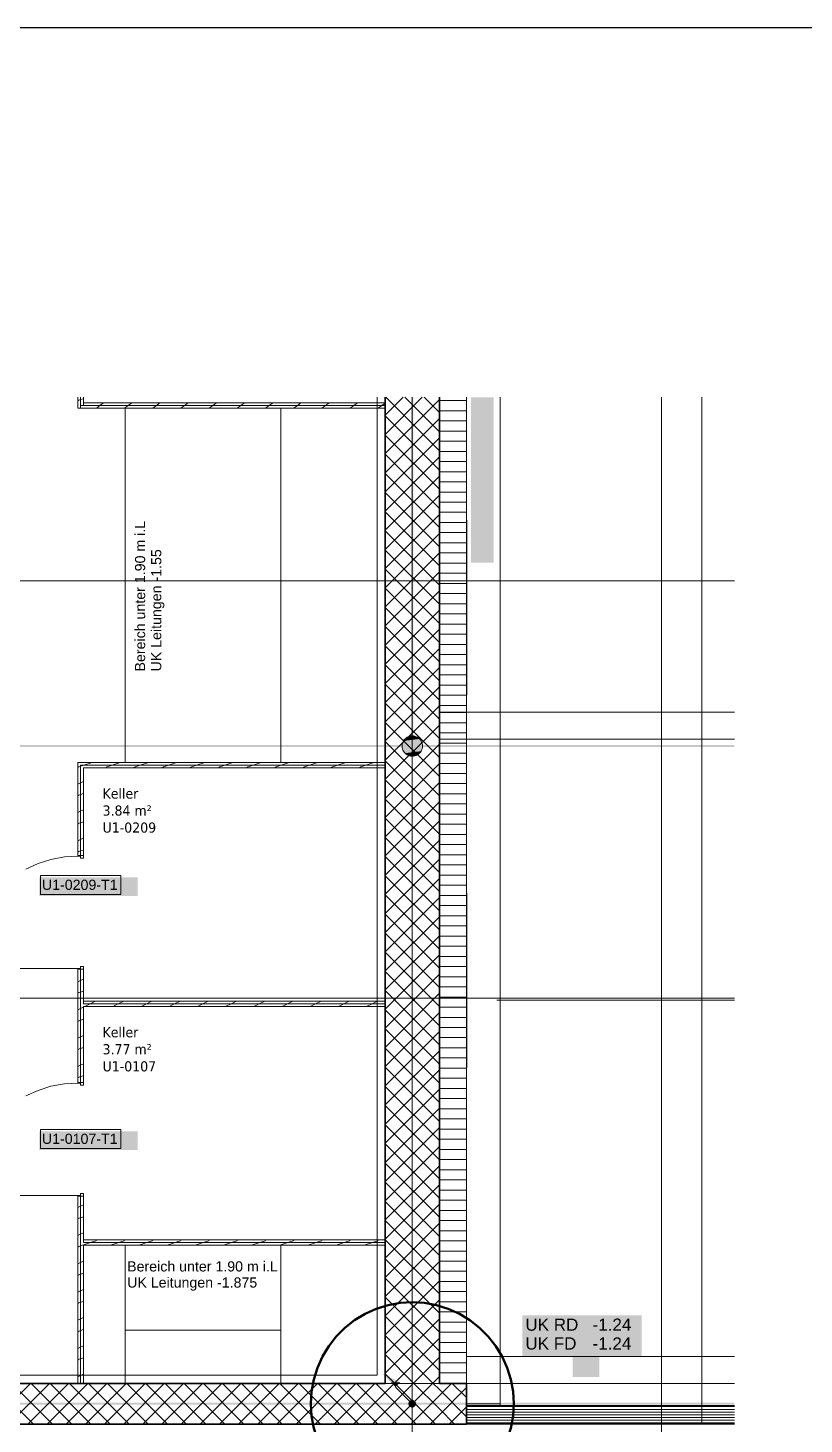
# Model space of a CAD drawing. Extents: x -1132 to 613, y -179 to 712.
# Drawn here: x 70.6 to 185.3, y 259.4 to 465.5 of the extents above; entities that cross this region are included whole.
import ezdxf
from ezdxf.lldxf.tags import DXFTag

# ---------------------------------------------------------------- set-up
doc = ezdxf.new("R2010")
doc.units = 0
doc.layers.get('0').update_dxf_attribs({"lineweight": 13})
for name, color, linetype, lineweight in [('A-AREA-____-IDEN', 7, 'Continuous', 5), ('A-DETL-____-HDLN', 7, '_Verdeckte Linien_', 9), ('A-DOOR-____-IDEN', 7, 'Continuous', 5), ('A-DOOR-FRAM-MCUT', 7, 'Continuous', 9), ('A-DOOR-OPNG-OTLN', 7, 'Continuous', 9), ('A-FLOR-____-OTLN', 7, 'Continuous', 9), ('A-FLOR-____-OVHD', 7, 'Strichpunkt - Fein', 9), ('A-WALL-____-MCUT', 7, 'Continuous', 35), ('A-WALL-____-PATT', 7, 'Continuous', 35), ('A-WALL-FNSH-MCUT', 7, 'Continuous', 35), ('E-LITE-EQPM-OTLN', 7, 'Continuous', 9), ('M-EQPM-____-OTLN', 7, 'Continuous', 9), ('S-COLS-____-OTLN', 7, 'Continuous', 9), ('S-GRID-____-OTLN', 7, 'Continuous', 5), ('Text', 7, 'Continuous', 5)]:
    doc.layers.add(name, color=color, linetype=linetype, lineweight=lineweight)
doc.layers.add('A-DETL-____-OTLN', color=5, linetype='Continuous', lineweight=9, true_color=0x0000ff)
doc.layers.add('EL01_WAN_Leitung_Potentialausgleich', color=1, linetype='fein_strichliert', lineweight=13, true_color=0xff0000)
doc.styles.get("Standard").update_dxf_attribs({"font": 'arial.ttf'})
tags = doc.linetypes.add('_Rasterlinie_', pattern=[0.375, 0.2, -0.05, 0.075, -0.05]).pattern_tags.tags
tags[10:11] = [DXFTag(74, 4), DXFTag(75, 0), DXFTag(340, '0'), DXFTag(46, 1.0), DXFTag(50, 0.0), DXFTag(44, 0.0), DXFTag(45, 0.0)]
tags[8:9] = [DXFTag(74, 4), DXFTag(75, 0), DXFTag(340, '0'), DXFTag(46, 1.0), DXFTag(50, 0.0), DXFTag(44, 0.0), DXFTag(45, 0.0)]
tags[6:7] = [DXFTag(74, 4), DXFTag(75, 0), DXFTag(340, '0'), DXFTag(46, 1.0), DXFTag(50, 0.0), DXFTag(44, 0.0), DXFTag(45, 0.0)]
tags[4:5] = [DXFTag(74, 4), DXFTag(75, 0), DXFTag(340, '0'), DXFTag(46, 1.0), DXFTag(50, 0.0), DXFTag(44, 0.0), DXFTag(45, 0.0)]
tags = doc.linetypes.add('_Verdeckte Linien_', pattern=[0.15, 0.1, -0.05]).pattern_tags.tags
tags[6:7] = [DXFTag(74, 4), DXFTag(75, 0), DXFTag(340, '0'), DXFTag(46, 1.0), DXFTag(50, 0.0), DXFTag(44, 0.0), DXFTag(45, 0.0)]
tags[4:5] = [DXFTag(74, 4), DXFTag(75, 0), DXFTag(340, '0'), DXFTag(46, 1.0), DXFTag(50, 0.0), DXFTag(44, 0.0), DXFTag(45, 0.0)]
tags = doc.linetypes.add('fein_strichliert', pattern=[4, 1, -2, 1]).pattern_tags.tags
tags[8:9] = [DXFTag(74, 4), DXFTag(75, 0), DXFTag(340, '0'), DXFTag(46, 0.0), DXFTag(50, 0.0), DXFTag(44, 0.0), DXFTag(45, 0.0)]
tags[6:7] = [DXFTag(74, 4), DXFTag(75, 0), DXFTag(340, '0'), DXFTag(46, 0.0), DXFTag(50, 0.0), DXFTag(44, 0.0), DXFTag(45, 0.0)]
tags[4:5] = [DXFTag(74, 4), DXFTag(75, 0), DXFTag(340, '0'), DXFTag(46, 0.0), DXFTag(50, 0.0), DXFTag(44, 0.0), DXFTag(45, 0.0)]
tags = doc.linetypes.add('Gestrichelt', pattern=[0.1, 0.05, -0.05]).pattern_tags.tags
tags[6:7] = [DXFTag(74, 4), DXFTag(75, 0), DXFTag(340, '0'), DXFTag(46, 1.0), DXFTag(50, 0.0), DXFTag(44, 0.0), DXFTag(45, 0.0)]
tags[4:5] = [DXFTag(74, 4), DXFTag(75, 0), DXFTag(340, '0'), DXFTag(46, 1.0), DXFTag(50, 0.0), DXFTag(44, 0.0), DXFTag(45, 0.0)]
tags = doc.linetypes.add('Strichpunkt - Fein', pattern=[0.2, 0.1, -0.05, 0, -0.05]).pattern_tags.tags
tags[10:11] = [DXFTag(74, 4), DXFTag(75, 0), DXFTag(340, '0'), DXFTag(46, 1.0), DXFTag(50, 0.0), DXFTag(44, 0.0), DXFTag(45, 0.0)]
tags[8:9] = [DXFTag(74, 4), DXFTag(75, 0), DXFTag(340, '0'), DXFTag(46, 1.0), DXFTag(50, 0.0), DXFTag(44, 0.0), DXFTag(45, 0.0)]
tags[6:7] = [DXFTag(74, 4), DXFTag(75, 0), DXFTag(340, '0'), DXFTag(46, 1.0), DXFTag(50, 0.0), DXFTag(44, 0.0), DXFTag(45, 0.0)]
tags[4:5] = [DXFTag(74, 4), DXFTag(75, 0), DXFTag(340, '0'), DXFTag(46, 1.0), DXFTag(50, 0.0), DXFTag(44, 0.0), DXFTag(45, 0.0)]

# ---------------------------------------------------------------- blocks, each defined once
blk = doc.blocks.new('Referenz-A0ULN8GXQT', base_point=(-1139.87, -119.94))
at = {"layer": 'A-DETL-____-HDLN', "color": 0, "linetype": '_Verdeckte Linien_', "ltscale": 0.13}
for p, q in [((164.2, -48.2), (164.2, 411)), ((164.2, 411), (164.2, -48.2)), ((170.2, 411), (170.2, 259.4)), ((170.2, 360.56), (170.2, 259.4)), ((139.9, 322), (174.99, 322))]:
    blk.add_line(p, q, dxfattribs=at)
at = {"layer": 'A-DETL-____-OTLN', "color": 0, "linetype": 'Gestrichelt', "ltscale": 0.13}
for p, q in [((85, 409.39), (85, 357.07)), ((108, 357.07), (108, 409.39)), ((85, 285.8), (85, 265.4)), ((108, 265.4), (108, 285.8)), ((108, 273.26), (85, 273.26))]:
    blk.add_line(p, q, dxfattribs=at)
at = {"layer": 'A-DOOR-____-IDEN', "color": 0, "linetype": 'Continuous', "ltscale": 0.13}
for p, q in [((72.48, 340.38), (84.32, 340.38)), ((72.48, 337.6), (72.48, 340.38)), ((84.32, 340.38), (84.32, 337.6)), ((84.32, 337.6), (72.48, 337.6)), ((72.48, 302.88), (84.32, 302.88)), ((72.48, 300.1), (72.48, 302.88)), ((84.32, 302.88), (84.32, 300.1)), ((84.32, 300.1), (72.48, 300.1))]:
    blk.add_line(p, q, dxfattribs=at)
at = {"layer": 'A-DOOR-____-IDEN', "color": 7, "linetype": 'Continuous', "ltscale": 0.13, "true_color": 0xffffff}
for points in [[(72.3, 337.38), (86.84, 337.38), (72.3, 340.14)], [(86.84, 337.38), (72.3, 340.14), (86.84, 340.14)], [(72.3, 299.88), (86.84, 299.88), (72.3, 302.64)], [(86.84, 299.88), (72.3, 302.64), (86.84, 302.64)]]:
    blk.add_solid(points, dxfattribs=at)
at = {"layer": 'A-DOOR-FRAM-MCUT', "color": 0, "linetype": 'Continuous', "ltscale": 0.13}
for p, q in [((78, 343.35), (78.8, 343.35)), ((78, 343.25), (78, 343.35)), ((78.4, 343.25), (78, 343.25)), ((78.4, 342.95), (78.4, 343.25)), ((78.8, 342.95), (78.4, 342.95)), ((78.8, 343.35), (78.8, 342.95)), ((78, 326.65), (78.4, 326.65)), ((78, 326.55), (78, 326.65)), ((78.8, 326.55), (78, 326.55)), ((78.4, 326.95), (78.8, 326.95)), ((78.4, 326.65), (78.4, 326.95)), ((78.8, 326.95), (78.8, 326.55)), ((78, 309.85), (78.8, 309.85)), ((78, 309.75), (78, 309.85)), ((78.4, 309.75), (78, 309.75)), ((78.4, 309.45), (78.4, 309.75)), ((78.8, 309.45), (78.4, 309.45)), ((78.8, 309.85), (78.8, 309.45)), ((78, 293.15), (78.4, 293.15)), ((78, 293.05), (78, 293.15)), ((78.8, 293.05), (78, 293.05)), ((78.4, 293.45), (78.8, 293.45)), ((78.4, 293.15), (78.4, 293.45)), ((78.8, 293.45), (78.8, 293.05))]:
    blk.add_line(p, q, dxfattribs=at)
at = {"layer": 'A-DOOR-OPNG-OTLN', "color": 0, "linetype": 'Continuous', "ltscale": 0.13}
for p, q in [((74.02, 342.77), (72.11, 342.17)), ((76, 343.13), (74.02, 342.77)), ((78, 343.25), (76, 343.13)), ((72.11, 342.17), (70.28, 341.35)), ((78, 326.65), (61.4, 326.65)), ((74.02, 309.27), (72.11, 308.67)), ((76, 309.63), (74.02, 309.27)), ((78, 309.75), (76, 309.63)), ((72.11, 308.67), (70.28, 307.85)), ((78, 293.15), (61.4, 293.15))]:
    blk.add_line(p, q, dxfattribs=at)
at = {"layer": 'A-FLOR-____-OTLN', "color": 0, "linetype": 'Continuous', "ltscale": 0.13}
for p, q in [((140.4, 262.12), (140.4, 262.4)), ((140.4, 262.12), (174.99, 262.12)), ((135.4, 259.4), (174.99, 259.4)), ((174.99, 259.42), (140.4, 259.42)), ((140.4, 259.4), (140.4, 259.42))]:
    blk.add_line(p, q, dxfattribs=at)
at = {"layer": 'A-FLOR-____-OVHD', "color": 0, "linetype": 'Strichpunkt - Fein', "ltscale": 0.13}
for p, q in [((122.2, 411), (122.2, 266.6)), ((174.99, 364.5), (131.4, 364.5)), ((131.4, 360.5), (174.99, 360.5)), ((174.99, 269.4), (135.4, 269.4)), ((122.2, 266.6), (-25.7, 266.6)), ((174.99, 265.4), (-17.2, 265.4))]:
    blk.add_line(p, q, dxfattribs=at)
at = {"layer": 'A-WALL-____-MCUT', "color": 0, "linetype": 'Continuous', "lineweight": 9, "ltscale": 0.13}
for p, q in [((78.4, 409.39), (78.4, 411)), ((135.4, 265.4), (135.4, 411)), ((123.4, 409.79), (78.4, 409.79)), ((78.8, 410.19), (78.8, 409.79)), ((123.4, 356.67), (78.4, 356.67)), ((78.4, 343.35), (78.4, 356.67)), ((78.4, 309.85), (78.4, 326.55)), ((78.8, 321.84), (78.8, 321.44)), ((123.4, 321.44), (78.8, 321.44)), ((78.4, 265.4), (78.4, 293.05)), ((78.8, 286.6), (78.8, 286.2)), ((123.4, 286.2), (78.8, 286.2))]:
    blk.add_line(p, q, dxfattribs=at)
at = {"layer": 'A-WALL-____-MCUT', "color": 0, "linetype": 'Continuous', "ltscale": 0.35}
for p, q in [((123.4, 411), (123.4, 409.79)), ((131.4, 265.4), (131.4, 411)), ((123.4, 409.79), (123.4, 265.4)), ((123.4, 265.4), (-91.2, 265.4)), ((135.4, 265.4), (131.4, 265.4)), ((135.4, 259.4), (135.4, 265.4)), ((-132, 259.4), (135.4, 259.4))]:
    blk.add_line(p, q, dxfattribs=at)
at = {"layer": 'A-WALL-____-PATT', "color": 0, "linetype": 'Continuous', "lineweight": 9, "ltscale": 0.13}
for p, q in [((78.12, 410.56), (78, 410.46)), ((78.4, 410.65), (78.15, 410.57)), ((78.8, 410.78), (78.4, 410.65)), ((123.4, 408.34), (126.05, 411)), ((123.4, 405.51), (128.88, 411)), ((123.4, 402.68), (131.4, 410.68)), ((131.4, 403.07), (123.47, 411)), ((131.4, 405.9), (126.3, 411)), ((131.4, 408.73), (129.13, 411)), ((131.4, 410.51), (135.4, 410.51)), ((81.26, 409.79), (80.73, 409.39)), ((81.79, 410.19), (81.26, 409.79)), ((85.43, 409.79), (84.89, 409.39)), ((85.96, 410.19), (85.43, 409.79)), ((89.59, 409.79), (89.06, 409.39)), ((90.12, 410.19), (89.59, 409.79)), ((93.76, 409.79), (93.22, 409.39)), ((94.29, 410.19), (93.76, 409.79)), ((97.92, 409.79), (97.39, 409.39)), ((98.45, 410.19), (97.92, 409.79)), ((102.09, 409.79), (101.55, 409.39)), ((102.62, 410.19), (102.09, 409.79)), ((106.25, 409.79), (105.72, 409.39)), ((106.78, 410.19), (106.25, 409.79)), ((110.42, 409.79), (109.88, 409.39)), ((110.95, 410.19), (110.42, 409.79)), ((114.58, 409.79), (114.05, 409.39)), ((115.11, 410.19), (114.58, 409.79)), ((118.75, 409.79), (118.21, 409.39)), ((119.28, 410.19), (118.75, 409.79)), ((122.91, 409.79), (122.38, 409.39)), ((123.4, 410.15), (122.91, 409.79)), ((131.4, 400.24), (123.4, 408.24)), ((131.4, 409.01), (135.4, 409.01)), ((123.4, 399.85), (131.4, 407.85)), ((131.4, 407.51), (135.4, 407.51)), ((131.4, 397.41), (123.4, 405.41)), ((123.4, 397.02), (131.4, 405.02)), ((131.4, 406.01), (135.4, 406.01)), ((131.4, 404.51), (135.4, 404.51)), ((131.4, 394.59), (123.4, 402.59)), ((123.4, 394.2), (131.4, 402.2)), ((131.4, 403.01), (135.4, 403.01)), ((131.4, 401.51), (135.4, 401.51)), ((131.4, 400.01), (135.4, 400.01)), ((131.4, 391.76), (123.4, 399.76)), ((123.4, 391.37), (131.4, 399.37)), ((131.4, 398.51), (135.4, 398.51)), ((131.4, 388.93), (123.4, 396.93)), ((123.4, 388.54), (131.4, 396.54)), ((131.4, 397.01), (135.4, 397.01)), ((131.4, 386.1), (123.4, 394.1)), ((123.4, 385.71), (131.4, 393.71)), ((131.4, 395.51), (135.4, 395.51)), ((131.4, 394.01), (135.4, 394.01)), ((131.4, 392.51), (135.4, 392.51)), ((131.4, 383.27), (123.4, 391.27)), ((123.4, 382.88), (131.4, 390.88)), ((131.4, 391.01), (135.4, 391.01)), ((131.4, 380.44), (123.4, 388.44)), ((123.4, 380.05), (131.4, 388.05)), ((131.4, 389.51), (135.4, 389.51)), ((131.4, 388.01), (135.4, 388.01)), ((131.4, 377.62), (123.4, 385.62)), ((131.4, 386.51), (135.4, 386.51)), ((123.4, 377.23), (131.4, 385.23)), ((131.4, 385.01), (135.4, 385.01)), ((131.4, 383.51), (135.4, 383.51)), ((131.4, 374.79), (123.4, 382.79)), ((123.4, 374.4), (131.4, 382.4)), ((131.4, 382.01), (135.4, 382.01)), ((131.4, 371.96), (123.4, 379.96)), ((123.4, 371.57), (131.4, 379.57)), ((131.4, 380.51), (135.4, 380.51)), ((131.4, 379.01), (135.4, 379.01)), ((131.4, 377.51), (135.4, 377.51)), ((131.4, 369.13), (123.4, 377.13)), ((123.4, 368.74), (131.4, 376.74)), ((131.4, 376.01), (135.4, 376.01)), ((131.4, 366.3), (123.4, 374.3)), ((123.4, 365.91), (131.4, 373.91)), ((131.4, 374.51), (135.4, 374.51)), ((131.4, 363.47), (123.4, 371.47)), ((123.4, 363.08), (131.4, 371.08)), ((131.4, 373.01), (135.4, 373.01)), ((131.4, 371.51), (135.4, 371.51)), ((131.4, 370.01), (135.4, 370.01)), ((131.4, 360.64), (123.4, 368.64)), ((123.4, 360.26), (131.4, 368.26)), ((131.4, 368.51), (135.4, 368.51)), ((131.4, 367.01), (135.4, 367.01)), ((131.4, 357.82), (123.4, 365.82)), ((123.4, 357.43), (131.4, 365.43)), ((131.4, 365.51), (135.4, 365.51)), ((131.4, 354.99), (123.4, 362.99)), ((131.4, 364.45), (135.4, 364.45)), ((131.4, 362.95), (135.4, 362.95)), ((123.4, 354.6), (131.4, 362.6)), ((131.4, 361.45), (135.4, 361.45)), ((131.4, 352.16), (123.4, 360.16)), ((123.4, 351.77), (131.4, 359.77)), ((131.4, 359.95), (135.4, 359.95)), ((78.88, 356.67), (78.4, 356.51)), ((80.08, 357.07), (78.88, 356.67)), ((83.05, 356.67), (82.32, 356.43)), ((84.25, 357.07), (83.05, 356.67)), ((87.21, 356.67), (86.48, 356.43)), ((88.41, 357.07), (87.21, 356.67)), ((91.37, 356.67), (90.65, 356.43)), ((92.57, 357.07), (91.37, 356.67)), ((95.54, 356.67), (94.81, 356.43)), ((96.74, 357.07), (95.54, 356.67)), ((99.7, 356.67), (98.98, 356.43)), ((100.9, 357.07), (99.7, 356.67)), ((103.87, 356.67), (103.15, 356.43)), ((105.07, 357.07), (103.87, 356.67)), ((108.03, 356.67), (107.31, 356.43)), ((109.23, 357.07), (108.03, 356.67)), ((112.2, 356.67), (111.48, 356.43)), ((113.4, 357.07), (112.2, 356.67)), ((116.36, 356.67), (115.64, 356.43)), ((117.56, 357.07), (116.36, 356.67)), ((120.53, 356.67), (119.81, 356.43)), ((121.73, 357.07), (120.53, 356.67)), ((131.4, 349.33), (123.4, 357.33)), ((123.4, 348.94), (131.4, 356.94)), ((131.4, 358.45), (135.4, 358.45)), ((131.4, 356.95), (135.4, 356.95)), ((78.13, 356.42), (78, 356.32)), ((78.4, 356.51), (78.15, 356.43)), ((82.29, 356.42), (82.1, 356.27)), ((86.46, 356.42), (86.26, 356.27)), ((90.62, 356.42), (90.43, 356.27)), ((94.79, 356.42), (94.59, 356.27)), ((98.95, 356.42), (98.76, 356.27)), ((103.12, 356.42), (102.92, 356.27)), ((107.29, 356.42), (107.09, 356.27)), ((111.45, 356.42), (111.25, 356.27)), ((115.62, 356.42), (115.42, 356.27)), ((119.78, 356.42), (119.58, 356.27)), ((131.4, 355.45), (135.4, 355.45)), ((78.4, 354.06), (78, 353.86)), ((78.8, 354.26), (78.4, 354.06)), ((131.4, 346.5), (123.4, 354.5)), ((123.4, 346.11), (131.4, 354.11)), ((131.4, 353.95), (135.4, 353.95)), ((78.13, 352.25), (78, 352.15)), ((78.4, 352.35), (78.15, 352.26)), ((78.8, 352.48), (78.4, 352.35)), ((131.4, 343.67), (123.4, 351.67)), ((123.4, 343.28), (131.4, 351.28)), ((131.4, 352.45), (135.4, 352.45)), ((131.4, 350.95), (135.4, 350.95)), ((78.4, 349.89), (78, 349.69)), ((78.8, 350.09), (78.4, 349.89)), ((131.4, 340.85), (123.4, 348.85)), ((123.4, 340.46), (131.4, 348.46)), ((131.4, 349.45), (135.4, 349.45)), ((78.13, 348.09), (78, 347.99)), ((78.4, 348.18), (78.15, 348.1)), ((78.8, 348.31), (78.4, 348.18)), ((131.4, 347.95), (135.4, 347.95)), ((131.4, 346.45), (135.4, 346.45)), ((78.4, 345.73), (78, 345.53)), ((78.8, 345.93), (78.4, 345.73)), ((131.4, 338.02), (123.4, 346.02)), ((123.4, 337.63), (131.4, 345.63)), ((131.4, 344.95), (135.4, 344.95)), ((78.13, 343.92), (78, 343.82)), ((78.4, 344.02), (78.15, 343.94)), ((78.8, 344.15), (78.4, 344.02)), ((131.4, 335.19), (123.4, 343.19)), ((123.4, 334.8), (131.4, 342.8)), ((131.4, 343.45), (135.4, 343.45)), ((131.4, 332.36), (123.4, 340.36)), ((131.4, 341.95), (135.4, 341.95)), ((131.4, 340.45), (135.4, 340.45)), ((123.4, 331.97), (131.4, 339.97)), ((131.4, 338.95), (135.4, 338.95)), ((131.4, 329.53), (123.4, 337.53)), ((123.4, 329.14), (131.4, 337.14)), ((131.4, 337.45), (135.4, 337.45)), ((131.4, 326.7), (123.4, 334.7)), ((123.4, 326.31), (131.4, 334.31)), ((131.4, 335.95), (135.4, 335.95)), ((131.4, 334.45), (135.4, 334.45)), ((131.4, 323.88), (123.4, 331.88)), ((131.4, 332.95), (135.4, 332.95)), ((123.4, 323.49), (131.4, 331.49)), ((131.4, 331.45), (135.4, 331.45)), ((131.4, 329.95), (135.4, 329.95)), ((131.4, 321.05), (123.4, 329.05)), ((123.4, 320.66), (131.4, 328.66)), ((131.4, 328.45), (135.4, 328.45)), ((131.4, 318.22), (123.4, 326.22)), ((123.4, 317.83), (131.4, 325.83)), ((131.4, 326.95), (135.4, 326.95)), ((78.4, 324.9), (78, 324.7)), ((78.8, 325.1), (78.4, 324.9)), ((131.4, 325.45), (135.4, 325.45)), ((131.4, 323.95), (135.4, 323.95)), ((78.13, 323.1), (78, 323)), ((78.4, 323.19), (78.16, 323.11)), ((78.8, 323.33), (78.4, 323.19)), ((80.6, 321.84), (79.8, 321.44)), ((84.76, 321.84), (83.96, 321.44)), ((88.93, 321.84), (88.13, 321.44)), ((93.09, 321.84), (92.29, 321.44)), ((97.26, 321.84), (96.46, 321.44)), ((101.42, 321.84), (100.62, 321.44)), ((105.59, 321.84), (104.79, 321.44)), ((109.75, 321.84), (108.95, 321.44)), ((113.92, 321.84), (113.12, 321.44)), ((118.08, 321.84), (117.28, 321.44)), ((122.25, 321.84), (121.45, 321.44)), ((131.4, 315.39), (123.4, 323.39)), ((123.4, 315), (131.4, 323)), ((131.4, 322.45), (135.4, 322.45)), ((78.4, 320.74), (78, 320.54)), ((78.8, 320.94), (78.4, 320.74)), ((79.8, 321.44), (79, 321.04)), ((83.96, 321.44), (83.16, 321.04)), ((88.13, 321.44), (87.33, 321.04)), ((92.29, 321.44), (91.49, 321.04)), ((96.46, 321.44), (95.66, 321.04)), ((100.62, 321.44), (99.82, 321.04)), ((104.79, 321.44), (103.99, 321.04)), ((108.95, 321.44), (108.15, 321.04)), ((113.12, 321.44), (112.32, 321.04)), ((117.28, 321.44), (116.48, 321.04)), ((121.45, 321.44), (120.65, 321.04)), ((131.4, 312.56), (123.4, 320.56)), ((123.4, 312.17), (131.4, 320.17)), ((131.4, 320.95), (135.4, 320.95)), ((78.13, 318.94), (78, 318.83)), ((78.4, 319.03), (78.16, 318.95)), ((78.8, 319.16), (78.4, 319.03)), ((131.4, 309.73), (123.4, 317.73)), ((131.4, 319.45), (135.4, 319.45)), ((131.4, 317.95), (135.4, 317.95)), ((78.4, 316.57), (78, 316.37)), ((78.8, 316.77), (78.4, 316.57)), ((123.4, 309.34), (131.4, 317.34)), ((131.4, 316.45), (135.4, 316.45)), ((78.13, 314.77), (78, 314.67)), ((78.4, 314.86), (78.16, 314.78)), ((78.8, 315), (78.4, 314.86)), ((131.4, 306.9), (123.4, 314.9)), ((123.4, 306.52), (131.4, 314.52)), ((131.4, 314.95), (135.4, 314.95)), ((131.4, 313.45), (135.4, 313.45)), ((78.4, 312.41), (78, 312.21)), ((78.8, 312.61), (78.4, 312.41)), ((131.4, 304.08), (123.4, 312.08)), ((123.4, 303.69), (131.4, 311.69)), ((131.4, 311.95), (135.4, 311.95)), ((78.13, 310.61), (78, 310.5)), ((78.4, 310.7), (78.16, 310.62)), ((78.8, 310.83), (78.4, 310.7)), ((131.4, 301.25), (123.4, 309.25)), ((131.4, 310.45), (135.4, 310.45)), ((123.4, 300.86), (131.4, 308.86)), ((131.4, 308.95), (135.4, 308.95)), ((131.4, 307.45), (135.4, 307.45)), ((131.4, 298.42), (123.4, 306.42)), ((123.4, 298.03), (131.4, 306.03)), ((131.4, 305.95), (135.4, 305.95)), ((131.4, 295.59), (123.4, 303.59)), ((123.4, 295.2), (131.4, 303.2)), ((131.4, 304.45), (135.4, 304.45)), ((131.4, 302.95), (135.4, 302.95)), ((131.4, 301.45), (135.4, 301.45)), ((131.4, 292.76), (123.4, 300.76)), ((123.4, 292.37), (131.4, 300.37)), ((131.4, 299.95), (135.4, 299.95)), ((131.4, 289.93), (123.4, 297.93)), ((123.4, 289.54), (131.4, 297.54)), ((131.4, 298.45), (135.4, 298.45)), ((131.4, 296.95), (135.4, 296.95)), ((131.4, 287.11), (123.4, 295.11)), ((131.4, 295.45), (135.4, 295.45)), ((123.4, 286.72), (131.4, 294.72)), ((131.4, 293.95), (135.4, 293.95)), ((78.4, 291.58), (78, 291.38)), ((78.8, 291.78), (78.4, 291.58)), ((131.4, 284.28), (123.4, 292.28)), ((123.4, 283.89), (131.4, 291.89)), ((131.4, 292.45), (135.4, 292.45)), ((131.4, 290.95), (135.4, 290.95)), ((78.14, 289.78), (78, 289.68)), ((78.4, 289.87), (78.16, 289.79)), ((78.8, 290.01), (78.4, 289.87)), ((131.4, 281.45), (123.4, 289.45)), ((123.4, 281.06), (131.4, 289.06)), ((131.4, 289.45), (135.4, 289.45)), ((78.4, 287.42), (78, 287.22)), ((78.8, 287.62), (78.4, 287.42)), ((80.92, 286.6), (80.68, 286.48)), ((85.09, 286.6), (84.84, 286.48)), ((89.25, 286.6), (89.01, 286.48)), ((93.42, 286.6), (93.17, 286.48)), ((97.58, 286.6), (97.34, 286.48)), ((101.75, 286.6), (101.5, 286.48)), ((105.91, 286.6), (105.67, 286.48)), ((110.08, 286.6), (109.83, 286.48)), ((114.24, 286.6), (114, 286.48)), ((118.41, 286.6), (118.16, 286.48)), ((122.57, 286.6), (122.33, 286.48)), ((131.4, 278.62), (123.4, 286.62)), ((131.4, 287.95), (135.4, 287.95)), ((78.14, 285.62), (78, 285.51)), ((78.4, 285.71), (78.16, 285.63)), ((78.8, 285.84), (78.4, 285.71)), ((79.86, 286.2), (78.8, 285.84)), ((80.66, 286.46), (79.86, 286.2)), ((84.03, 286.2), (82.83, 285.8)), ((84.82, 286.46), (84.03, 286.2)), ((88.19, 286.2), (86.99, 285.8)), ((88.99, 286.46), (88.19, 286.2)), ((92.36, 286.2), (91.16, 285.8)), ((93.15, 286.46), (92.36, 286.2)), ((96.52, 286.2), (95.32, 285.8)), ((97.32, 286.46), (96.52, 286.2)), ((100.69, 286.2), (99.49, 285.8)), ((101.48, 286.46), (100.69, 286.2)), ((104.85, 286.2), (103.65, 285.8)), ((105.65, 286.46), (104.85, 286.2)), ((109.02, 286.2), (107.82, 285.8)), ((109.81, 286.46), (109.02, 286.2)), ((113.18, 286.2), (111.98, 285.8)), ((113.98, 286.46), (113.18, 286.2)), ((117.35, 286.2), (116.15, 285.8)), ((118.14, 286.46), (117.35, 286.2)), ((121.51, 286.2), (120.31, 285.8)), ((122.31, 286.46), (121.51, 286.2)), ((123.4, 278.23), (131.4, 286.23)), ((131.4, 286.45), (135.4, 286.45)), ((131.4, 284.95), (135.4, 284.95)), ((78.4, 283.25), (78, 283.05)), ((78.8, 283.45), (78.4, 283.25)), ((131.4, 275.79), (123.4, 283.79)), ((123.4, 275.4), (131.4, 283.4)), ((131.4, 283.45), (135.4, 283.45)), ((78.14, 281.45), (78, 281.35)), ((78.4, 281.54), (78.16, 281.47)), ((78.8, 281.68), (78.4, 281.54)), ((131.4, 272.96), (123.4, 280.96)), ((123.4, 272.57), (131.4, 280.57)), ((131.4, 281.95), (135.4, 281.95)), ((131.4, 280.45), (135.4, 280.45)), ((78.4, 279.09), (78, 278.89)), ((78.8, 279.29), (78.4, 279.09)), ((131.4, 278.95), (135.4, 278.95)), ((78.14, 277.29), (78, 277.18)), ((78.4, 277.38), (78.16, 277.3)), ((78.8, 277.51), (78.4, 277.38)), ((131.4, 270.14), (123.4, 278.14)), ((123.4, 269.75), (131.4, 277.75)), ((131.4, 277.45), (135.4, 277.45)), ((78.4, 274.92), (78, 274.72)), ((78.8, 275.12), (78.4, 274.92)), ((131.4, 267.31), (123.4, 275.31)), ((123.4, 266.92), (131.4, 274.92)), ((131.4, 275.95), (135.4, 275.95)), ((131.4, 274.45), (135.4, 274.45)), ((78.14, 273.12), (78, 273.02)), ((78.4, 273.22), (78.16, 273.14)), ((78.8, 273.35), (78.4, 273.22)), ((130.48, 265.4), (123.4, 272.48)), ((131.4, 272.95), (135.4, 272.95)), ((78.4, 270.76), (78, 270.56)), ((78.8, 270.96), (78.4, 270.76)), ((124.71, 265.4), (131.4, 272.09)), ((131.4, 271.45), (135.4, 271.45)), ((78.14, 268.96), (78, 268.85)), ((78.4, 269.05), (78.16, 268.97)), ((78.8, 269.18), (78.4, 269.05)), ((127.65, 265.4), (123.4, 269.65)), ((127.53, 265.4), (131.4, 269.26)), ((131.4, 269.95), (135.4, 269.95)), ((131.4, 268.45), (135.4, 268.45)), ((78.4, 266.59), (78, 266.39)), ((78.8, 266.79), (78.4, 266.59)), ((124.82, 265.4), (123.4, 266.82)), ((130.36, 265.4), (131.4, 266.43)), ((131.4, 266.95), (135.4, 266.95)), ((64.97, 259.4), (70.97, 265.4)), ((71.42, 259.4), (65.42, 265.4)), ((67.79, 259.4), (73.79, 265.4)), ((74.25, 259.4), (68.25, 265.4)), ((70.62, 259.4), (76.62, 265.4)), ((77.08, 259.4), (71.08, 265.4)), ((73.45, 259.4), (79.45, 265.4)), ((79.91, 259.4), (73.91, 265.4)), ((76.28, 259.4), (82.28, 265.4)), ((82.74, 259.4), (76.74, 265.4)), ((79.11, 259.4), (85.11, 265.4)), ((85.56, 259.4), (79.56, 265.4)), ((81.94, 259.4), (87.94, 265.4)), ((88.39, 259.4), (82.39, 265.4)), ((84.76, 259.4), (90.76, 265.4)), ((91.22, 259.4), (85.22, 265.4)), ((87.59, 259.4), (93.59, 265.4)), ((94.05, 259.4), (88.05, 265.4)), ((90.42, 259.4), (96.42, 265.4)), ((96.88, 259.4), (90.88, 265.4)), ((93.25, 259.4), (99.25, 265.4)), ((99.71, 259.4), (93.71, 265.4)), ((96.08, 259.4), (102.08, 265.4)), ((102.53, 259.4), (96.53, 265.4)), ((98.91, 259.4), (104.91, 265.4)), ((105.36, 259.4), (99.36, 265.4)), ((101.74, 259.4), (107.74, 265.4)), ((108.19, 259.4), (102.19, 265.4)), ((104.56, 259.4), (110.56, 265.4)), ((111.02, 259.4), (105.02, 265.4)), ((107.39, 259.4), (113.39, 265.4)), ((113.85, 259.4), (107.85, 265.4)), ((110.22, 259.4), (116.22, 265.4)), ((116.68, 259.4), (110.68, 265.4)), ((113.05, 259.4), (119.05, 265.4)), ((119.51, 259.4), (113.51, 265.4)), ((115.88, 259.4), (121.88, 265.4)), ((122.33, 259.4), (116.33, 265.4)), ((118.71, 259.4), (124.71, 265.4)), ((125.16, 259.4), (119.16, 265.4)), ((121.53, 259.4), (127.53, 265.4)), ((127.99, 259.4), (121.99, 265.4)), ((124.36, 259.4), (130.36, 265.4)), ((130.82, 259.4), (124.82, 265.4)), ((131.4, 261.65), (127.65, 265.4)), ((131.4, 264.48), (130.48, 265.4)), ((131.4, 265.45), (135.4, 265.45)), ((131.4, 263.6), (133.19, 265.4)), ((131.4, 260.78), (135.4, 264.78)), ((135.4, 260.48), (131.4, 264.48)), ((135.4, 263.31), (133.3, 265.4)), ((127.19, 259.4), (131.4, 263.6)), ((132.85, 259.4), (135.4, 261.95)), ((130.02, 259.4), (131.4, 260.78)), ((133.65, 259.4), (131.4, 261.65))]:
    blk.add_line(p, q, dxfattribs=at)
at = {"layer": 'A-WALL-FNSH-MCUT', "color": 0, "linetype": 'Continuous', "lineweight": 9, "ltscale": 0.13}
for p, q in [((78, 411), (78, 409.39)), ((78.8, 410.19), (78.8, 411)), ((78, 409.39), (123.4, 409.39)), ((123.4, 410.19), (78.8, 410.19)), ((123.4, 357.07), (78, 357.07)), ((78, 357.07), (78, 343.35)), ((78.8, 356.27), (123.4, 356.27)), ((78.8, 343.35), (78.8, 356.27)), ((78, 343.35), (78.8, 343.35)), ((78, 326.55), (78, 309.85)), ((78.8, 326.55), (78, 326.55)), ((78.8, 321.84), (78.8, 326.55)), ((123.4, 321.84), (78.8, 321.84)), ((78.8, 321.04), (123.4, 321.04)), ((78.8, 309.85), (78.8, 321.04)), ((78, 309.85), (78.8, 309.85)), ((78, 293.05), (78, 265.4)), ((78.8, 293.05), (78, 293.05)), ((78.8, 286.6), (78.8, 293.05)), ((123.4, 286.6), (78.8, 286.6)), ((78.8, 265.4), (78.8, 285.8)), ((78.8, 285.8), (123.4, 285.8))]:
    blk.add_line(p, q, dxfattribs=at)
at = {"layer": 'E-LITE-EQPM-OTLN', "color": 0, "linetype": 'Continuous', "ltscale": 0.13}
for p, q in [((135.44, 392.85), (135.4, 392.85)), ((135.4, 392.85), (135.44, 392.85)), ((135.4, 392.46), (135.44, 392.46)), ((135.44, 392.46), (135.4, 392.46)), ((135.44, 367.06), (135.44, 392.85)), ((135.44, 392.85), (135.44, 392.46)), ((135.44, 367.46), (135.44, 392.46)), ((135.44, 392.46), (135.44, 367.46)), ((135.44, 367.46), (135.44, 392.46)), ((135.4, 367.46), (135.44, 367.46)), ((135.4, 367.46), (135.44, 367.46)), ((135.44, 367.06), (135.4, 367.06)), ((135.44, 367.06), (135.4, 367.06)), ((135.44, 367.46), (135.44, 367.06)), ((135.44, 337.85), (135.4, 337.85)), ((135.4, 337.85), (135.44, 337.85)), ((135.4, 337.46), (135.44, 337.46)), ((135.44, 337.46), (135.4, 337.46)), ((135.44, 312.06), (135.44, 337.85)), ((135.44, 337.85), (135.44, 337.46)), ((135.44, 312.46), (135.44, 337.46)), ((135.44, 337.46), (135.44, 312.46)), ((135.44, 312.46), (135.44, 337.46)), ((135.4, 312.46), (135.44, 312.46)), ((135.4, 312.46), (135.44, 312.46)), ((135.44, 312.06), (135.4, 312.06)), ((135.44, 312.06), (135.4, 312.06)), ((135.44, 312.46), (135.44, 312.06))]:
    blk.add_line(p, q, dxfattribs=at)
at = {"layer": 'M-EQPM-____-OTLN', "color": 0, "linetype": 'Continuous', "ltscale": 0.13}
for p, q in [((135.4, 262.16), (140.4, 262.16)), ((140.4, 262.13), (135.4, 262.13)), ((135.4, 262.13), (140.4, 262.13)), ((140.4, 262.12), (135.4, 262.12)), ((135.4, 261.97), (174.99, 261.97)), ((135.4, 261.57), (174.99, 261.57)), ((135.4, 261.17), (174.99, 261.17)), ((135.4, 260.77), (174.99, 260.77)), ((135.4, 260.37), (174.99, 260.37)), ((135.4, 259.97), (174.99, 259.97)), ((135.4, 259.57), (174.99, 259.57)), ((135.4, 259.42), (174.99, 259.42))]:
    blk.add_line(p, q, dxfattribs=at)
at = {"layer": 'S-COLS-____-OTLN', "color": 0, "linetype": 'Continuous', "ltscale": 0.13}
for p, q in [((140.4, 321.69), (140.4, 411)), ((140.4, 262.4), (140.4, 321.69)), ((135.4, 262.4), (140.4, 262.4))]:
    blk.add_line(p, q, dxfattribs=at)
at = {"layer": 'S-GRID-____-OTLN', "color": 0, "linetype": '_Rasterlinie_', "ltscale": 0.13}
for p, q in [((127.4, 227.4), (127.4, 411)), ((-162.43, 383.9), (174.99, 383.9)), ((-164, 322.3), (174.99, 322.3)), ((-164, 259.4), (174.99, 259.4))]:
    blk.add_line(p, q, dxfattribs=at)
at = {"layer": 'Text', "color": 7, "linetype": 'Continuous', "ltscale": 0.13, "true_color": 0xffffff}
for points in [[(136.07, 386.6), (139.4, 386.6), (136.07, 411)], [(139.4, 386.6), (136.07, 411), (139.4, 411)], [(143.66, 272.12), (153.86, 272.12), (143.66, 275.43)], [(153.86, 272.12), (143.66, 275.43), (153.86, 275.43)], [(151.33, 269.13), (154.96, 269.13), (151.33, 275.43)], [(154.96, 269.13), (151.33, 275.43), (154.96, 275.43)], [(153.58, 272.11), (161.3, 272.11), (153.58, 275.43)], [(161.3, 272.11), (153.58, 275.43), (161.3, 275.43)], [(143.66, 269.34), (153.54, 269.34), (143.66, 272.65)], [(153.54, 269.34), (143.66, 272.65), (153.54, 272.65)], [(151.07, 266.35), (155.02, 266.35), (151.07, 272.65)], [(155.02, 266.35), (151.07, 272.65), (155.02, 272.65)], [(153.58, 269.34), (161.3, 269.34), (153.58, 272.65)], [(161.3, 269.34), (153.58, 272.65), (161.3, 272.65)]]:
    blk.add_solid(points, dxfattribs=at)
at = {"layer": 'A-AREA-____-IDEN', "color": 0, "linetype": 'Continuous', "ltscale": 0.13, "char_height": 1.5, "attachment_point": 1}
for s, insert in [('{\\W0.9;\\fVerdana;Keller}', (81.64, 353.24)), ('{\\W0.9;\\fVerdana;3.84 m²}', (81.64, 350.73)), ('{\\W0.9;\\fVerdana;U1-0209}', (81.64, 348.22)), ('{\\W0.9;\\fVerdana;Keller}', (81.64, 318)), ('{\\W0.9;\\fVerdana;3.77 m²}', (81.64, 315.49)), ('{\\W0.9;\\fVerdana;U1-0107}', (81.64, 312.97))]:
    blk.add_mtext(s, dxfattribs=dict(at, insert=insert))
at = {"layer": 'A-DOOR-____-IDEN', "color": 0, "linetype": 'Continuous', "ltscale": 0.13, "char_height": 1.5, "attachment_point": 1}
for s, insert in [('{\\fArial;U1-0209-T1}', (72.68, 339.77)), ('{\\fArial;U1-0107-T1}', (72.68, 302.27))]:
    blk.add_mtext(s, dxfattribs=dict(at, insert=insert))
at = {"layer": 'Text', "color": 0, "linetype": 'Continuous', "ltscale": 0.13, "char_height": 1.5, "attachment_point": 1, "rotation": 90}
for s, insert in [('{\\fArial;Bereich unter 1.90 m i.L}', (86.43, 370.51)), ('{\\fArial;UK Leitungen -1.55}', (88.82, 370.51))]:
    blk.add_mtext(s, dxfattribs=dict(at, insert=insert))
at = {"layer": 'Text', "color": 0, "linetype": 'Continuous', "ltscale": 0.13, "attachment_point": 1}
for s, insert, char_height in [('{\\fArial;Bereich unter 1.90 m i.L}', (85.27, 283.43), 1.5), ('{\\fArial;UK Leitungen -1.875}', (85.27, 281.05), 1.5), ('{\\fArial;UK RD}', (144.11, 274.98), 1.8), ('{\\fArial;-1.24}', (154.03, 274.98), 1.8), ('{\\fArial;UK FD}', (144.11, 272.2), 1.8), ('{\\fArial;-1.24}', (154.03, 272.2), 1.8)]:
    blk.add_mtext(s, dxfattribs=dict(at, insert=insert, char_height=char_height))
blk = doc.blocks.new('Steigleitung_nach oben-A0ULN8GZQT', base_point=(122.94, 261.83))
at = {"color": 0, "linetype": 'ByBlock', "lineweight": -2, "ltscale": 0.13}
blk.add_line((124.91, 264.87), (126.99, 262.79), dxfattribs=at)
for points in [[(125.61, 265.57), (124.21, 265.57), (122.94, 266.84)], [(124.91, 264.87), (125.61, 265.57), (124.21, 265.57)], [(127.94, 262.39), (126.83, 262.39), (127.93, 262.54)], [(126.83, 262.39), (127.93, 262.54), (126.84, 262.54)], [(126.84, 262.25), (127.94, 262.39), (126.83, 262.39)], [(127.93, 262.54), (126.84, 262.54), (127.87, 262.67)], [(126.84, 262.54), (127.87, 262.67), (126.9, 262.67)], [(127.93, 262.25), (126.84, 262.25), (127.94, 262.39)], [(126.9, 262.11), (127.93, 262.25), (126.84, 262.25)], [(127.93, 262.25), (126.84, 262.25), (127.93, 262.25)], [(126.84, 262.25), (127.93, 262.25), (126.84, 262.25)], [(127.87, 262.67), (126.9, 262.67), (127.78, 262.79)], [(126.9, 262.67), (127.78, 262.79), (126.99, 262.79)], [(127.87, 262.11), (126.9, 262.11), (127.93, 262.25)], [(126.99, 262), (127.87, 262.11), (126.9, 262.11)], [(127.78, 262.79), (126.99, 262.79), (127.67, 262.88)], [(126.99, 262.79), (127.67, 262.88), (127.11, 262.88)], [(127.78, 262.79), (126.99, 262.79), (127.78, 262.79)], [(126.99, 262.79), (127.78, 262.79), (126.99, 262.79)], [(127.78, 262), (126.99, 262), (127.87, 262.11)], [(127.11, 261.91), (127.78, 262), (126.99, 262)], [(127.67, 262.88), (127.11, 262.88), (127.53, 262.93)], [(127.11, 262.88), (127.53, 262.93), (127.24, 262.93)], [(127.67, 261.91), (127.11, 261.91), (127.78, 262)], [(127.24, 261.85), (127.67, 261.91), (127.11, 261.91)], [(127.53, 262.93), (127.24, 262.93), (127.39, 262.95)], [(127.53, 261.85), (127.24, 261.85), (127.67, 261.91)], [(127.39, 261.83), (127.53, 261.85), (127.24, 261.85)], [(127.53, 261.85), (127.24, 261.85), (127.53, 261.85)], [(127.24, 261.85), (127.53, 261.85), (127.24, 261.85)]]:
    blk.add_solid(points, dxfattribs=at)
blk = doc.blocks.new('Kreis-A0ULN8HVQT', base_point=(112.4, 247.4))
at = {"color": 0, "linetype": 'ByBlock', "lineweight": -2, "ltscale": 0.5}
for p, q in [((122.08, 276.42), (120.43, 275.68)), ((123.81, 276.96), (122.08, 276.42)), ((125.59, 277.29), (123.81, 276.96)), ((127.4, 277.4), (125.59, 277.29)), ((129.2, 277.29), (127.4, 277.4)), ((130.99, 276.96), (129.2, 277.29)), ((132.72, 276.43), (130.99, 276.96)), ((134.37, 275.68), (132.72, 276.43)), ((118.88, 274.74), (117.45, 273.63)), ((120.43, 275.68), (118.88, 274.74)), ((135.92, 274.75), (134.37, 275.68)), ((137.34, 273.63), (135.92, 274.75)), ((116.17, 272.35), (115.05, 270.92)), ((117.45, 273.63), (116.17, 272.35)), ((138.62, 272.35), (137.34, 273.63)), ((139.74, 270.92), (138.62, 272.35)), ((115.05, 270.92), (114.12, 269.37)), ((140.68, 269.37), (139.74, 270.92)), ((114.12, 269.37), (113.37, 267.72)), ((141.42, 267.72), (140.68, 269.37)), ((112.83, 265.99), (112.51, 264.21)), ((113.37, 267.72), (112.83, 265.99)), ((141.96, 265.99), (141.42, 267.72)), ((142.29, 264.21), (141.96, 265.99)), ((112.51, 264.21), (112.4, 262.4)), ((142.4, 262.4), (142.29, 264.21)), ((112.4, 262.4), (112.51, 260.59)), ((142.29, 260.59), (142.4, 262.4)), ((112.51, 260.59), (112.83, 258.81)), ((141.96, 258.81), (142.29, 260.59)), ((112.83, 258.81), (113.37, 257.08)), ((141.42, 257.08), (141.96, 258.81)), ((113.37, 257.08), (114.12, 255.43)), ((140.68, 255.43), (141.42, 257.08)), ((114.12, 255.43), (115.05, 253.88)), ((115.05, 253.88), (116.17, 252.45)), ((138.63, 252.45), (139.74, 253.88)), ((139.74, 253.88), (140.68, 255.43)), ((116.17, 252.45), (117.45, 251.17)), ((137.35, 251.17), (138.63, 252.45)), ((117.45, 251.17), (118.88, 250.05)), ((118.88, 250.05), (120.43, 249.12)), ((134.37, 249.12), (135.92, 250.06)), ((135.92, 250.06), (137.35, 251.17)), ((120.43, 249.12), (122.08, 248.37)), ((122.08, 248.37), (123.81, 247.84)), ((123.81, 247.84), (125.59, 247.51)), ((125.59, 247.51), (127.4, 247.4)), ((127.4, 247.4), (129.21, 247.51)), ((129.21, 247.51), (130.99, 247.84)), ((130.99, 247.84), (132.72, 248.38)), ((132.72, 248.38), (134.37, 249.12))]:
    blk.add_line(p, q, dxfattribs=at)
blk = doc.blocks.new('Anschlusspunkt-A0ULN8JBQT', base_point=(125.9, 358))
at = {"color": 0, "linetype": 'ByBlock', "lineweight": -2, "ltscale": 0.13}
for p, q in [((126.65, 360.8), (126.48, 360.69)), ((126.82, 360.88), (126.65, 360.8)), ((127.01, 360.95), (126.82, 360.88)), ((127.2, 360.99), (127.01, 360.95)), ((127.4, 361), (127.2, 360.99)), ((127.59, 360.99), (127.4, 361)), ((127.79, 360.95), (127.59, 360.99)), ((127.97, 360.88), (127.79, 360.95)), ((128.15, 360.8), (127.97, 360.88)), ((128.31, 360.69), (128.15, 360.8)), ((125.91, 359.69), (125.9, 359.5)), ((125.9, 359.5), (125.91, 359.3)), ((125.95, 359.89), (125.91, 359.69)), ((125.91, 359.3), (125.95, 359.11)), ((126.01, 360.07), (125.95, 359.89)), ((125.95, 359.11), (126.01, 358.92)), ((126.1, 360.25), (126.01, 360.07)), ((126.01, 358.92), (126.1, 358.75)), ((126.21, 360.41), (126.1, 360.25)), ((126.1, 358.75), (126.21, 358.59)), ((126.34, 360.56), (126.21, 360.41)), ((126.48, 360.69), (126.34, 360.56)), ((128.46, 360.56), (128.31, 360.69)), ((128.59, 360.41), (128.46, 360.56)), ((128.7, 360.25), (128.59, 360.41)), ((128.59, 358.59), (128.7, 358.75)), ((128.78, 360.07), (128.7, 360.25)), ((128.7, 358.75), (128.78, 358.92)), ((128.85, 359.89), (128.78, 360.07)), ((128.78, 358.92), (128.85, 359.11)), ((128.89, 359.69), (128.85, 359.89)), ((128.85, 359.11), (128.89, 359.3)), ((128.9, 359.5), (128.89, 359.69)), ((128.89, 359.3), (128.9, 359.5)), ((126.21, 358.59), (126.34, 358.44)), ((126.34, 358.44), (126.48, 358.31)), ((126.48, 358.31), (126.65, 358.2)), ((126.65, 358.2), (126.82, 358.11)), ((126.82, 358.11), (127.01, 358.05)), ((127.01, 358.05), (127.2, 358.01)), ((127.2, 358.01), (127.4, 358)), ((127.4, 358), (127.59, 358.01)), ((127.59, 358.01), (127.79, 358.05)), ((127.79, 358.05), (127.97, 358.11)), ((127.97, 358.11), (128.15, 358.2)), ((128.15, 358.2), (128.31, 358.31)), ((128.31, 358.31), (128.46, 358.44)), ((128.46, 358.44), (128.59, 358.59))]:
    blk.add_line(p, q, dxfattribs=at)
for points in [[(128.45, 360.57), (126.35, 360.57), (128.16, 360.79)], [(126.35, 360.57), (128.16, 360.79), (126.63, 360.79)], [(128.16, 360.79), (126.63, 360.79), (128.13, 360.81)], [(126.63, 360.79), (128.13, 360.81), (126.67, 360.81)], [(128.13, 360.81), (126.67, 360.81), (127.79, 360.94)], [(126.67, 360.81), (127.79, 360.94), (126.99, 360.94)], [(127.79, 360.94), (126.99, 360.94), (127.77, 360.95)], [(126.99, 360.94), (127.77, 360.95), (127.06, 360.95)], [(127.77, 360.95), (127.06, 360.95), (127.37, 361)], [(128.9, 359.5), (125.9, 359.5), (128.85, 359.88)], [(125.9, 359.5), (128.85, 359.88), (125.95, 359.88)], [(125.95, 359.11), (128.9, 359.5), (125.9, 359.5)], [(128.85, 359.89), (125.95, 359.89), (128.7, 360.24)], [(125.95, 359.89), (128.7, 360.24), (126.09, 360.24)], [(128.85, 359.88), (125.95, 359.88), (128.85, 359.89)], [(125.95, 359.88), (128.85, 359.89), (125.95, 359.89)], [(128.85, 359.11), (125.95, 359.11), (128.9, 359.5)], [(126.09, 358.76), (128.85, 359.11), (125.95, 359.11)], [(128.85, 359.11), (125.95, 359.11), (128.85, 359.11)], [(125.95, 359.11), (128.85, 359.11), (125.95, 359.11)], [(128.7, 360.24), (126.09, 360.24), (128.69, 360.26)], [(126.09, 360.24), (128.69, 360.26), (126.11, 360.26)], [(128.7, 358.76), (126.09, 358.76), (128.85, 359.11)], [(126.11, 358.74), (128.7, 358.76), (126.09, 358.76)], [(128.69, 360.26), (126.11, 360.26), (128.46, 360.55)], [(126.11, 360.26), (128.46, 360.55), (126.33, 360.55)], [(128.69, 358.74), (126.11, 358.74), (128.7, 358.76)], [(126.33, 358.45), (128.69, 358.74), (126.11, 358.74)], [(128.46, 360.55), (126.33, 360.55), (128.45, 360.57)], [(126.33, 360.55), (128.45, 360.57), (126.35, 360.57)], [(128.46, 358.45), (126.33, 358.45), (128.69, 358.74)], [(126.35, 358.43), (128.46, 358.45), (126.33, 358.45)], [(128.45, 358.43), (126.35, 358.43), (128.46, 358.45)], [(126.63, 358.21), (128.45, 358.43), (126.35, 358.43)], [(128.16, 358.21), (126.63, 358.21), (128.45, 358.43)], [(126.67, 358.19), (128.16, 358.21), (126.63, 358.21)], [(128.13, 358.19), (126.67, 358.19), (128.16, 358.21)], [(126.99, 358.05), (128.13, 358.19), (126.67, 358.19)], [(127.79, 358.05), (126.99, 358.05), (128.13, 358.19)], [(127.06, 358.04), (127.79, 358.05), (126.99, 358.05)], [(127.77, 358.04), (127.06, 358.04), (127.79, 358.05)], [(127.37, 358), (127.77, 358.04), (127.06, 358.04)]]:
    blk.add_solid(points, dxfattribs=at)

msp = doc.modelspace()

# ---------------------------------------------------------------- linework, layer by layer
at = {"color": 0, "linetype": 'ByBlock', "lineweight": -2, "ltscale": 0.13}
msp.add_line((607.58, 465.53), (-1132.42, 465.53), dxfattribs=at)
at = {"layer": 'EL01_WAN_Leitung_Potentialausgleich', "linetype": 'ByBlock', "ltscale": 0.13}
for points in [[(127.25, 359.5), (127.55, 359.5), (127.25, 411)], [(127.55, 359.5), (127.25, 411), (127.55, 411)], [(174.99, 359.35), (-1035.05, 359.35), (174.99, 359.65)], [(-1035.05, 359.35), (174.99, 359.65), (-1035.05, 359.65)], [(174.99, 359.65), (-1035.05, 359.65), (-1035.05, 359.65)], [(174.99, 359.35), (174.99, 359.35), (-1035.05, 359.35)], [(-99.3, 262.24), (174.99, 262.24), (-99.3, 262.54)], [(174.99, 262.24), (-99.3, 262.54), (174.99, 262.54)]]:
    msp.add_solid(points, dxfattribs=at)

# ---------------------------------------------------------------- block references
at = {"color": 9, "lineweight": 25, "ltscale": 0.25, "true_color": 0xc0c0c0}
msp.add_blockref('Referenz-A0ULN8GXQT', (-1139.87, -119.94), dxfattribs=at)
at = {"layer": 'EL01_WAN_Leitung_Potentialausgleich', "linetype": 'ByBlock', "ltscale": 0.13}
for name, p in [('Anschlusspunkt-A0ULN8JBQT', (125.9, 358)), ('Steigleitung_nach oben-A0ULN8GZQT', (122.94, 261.83))]:
    msp.add_blockref(name, p, dxfattribs=at)
at = {"layer": 'EL01_WAN_Leitung_Potentialausgleich', "linetype": 'ByBlock', "lineweight": 50, "ltscale": 0.5}
msp.add_blockref('Kreis-A0ULN8HVQT', (112.4, 247.4), dxfattribs=at)

doc.saveas('drawing.dxf')
